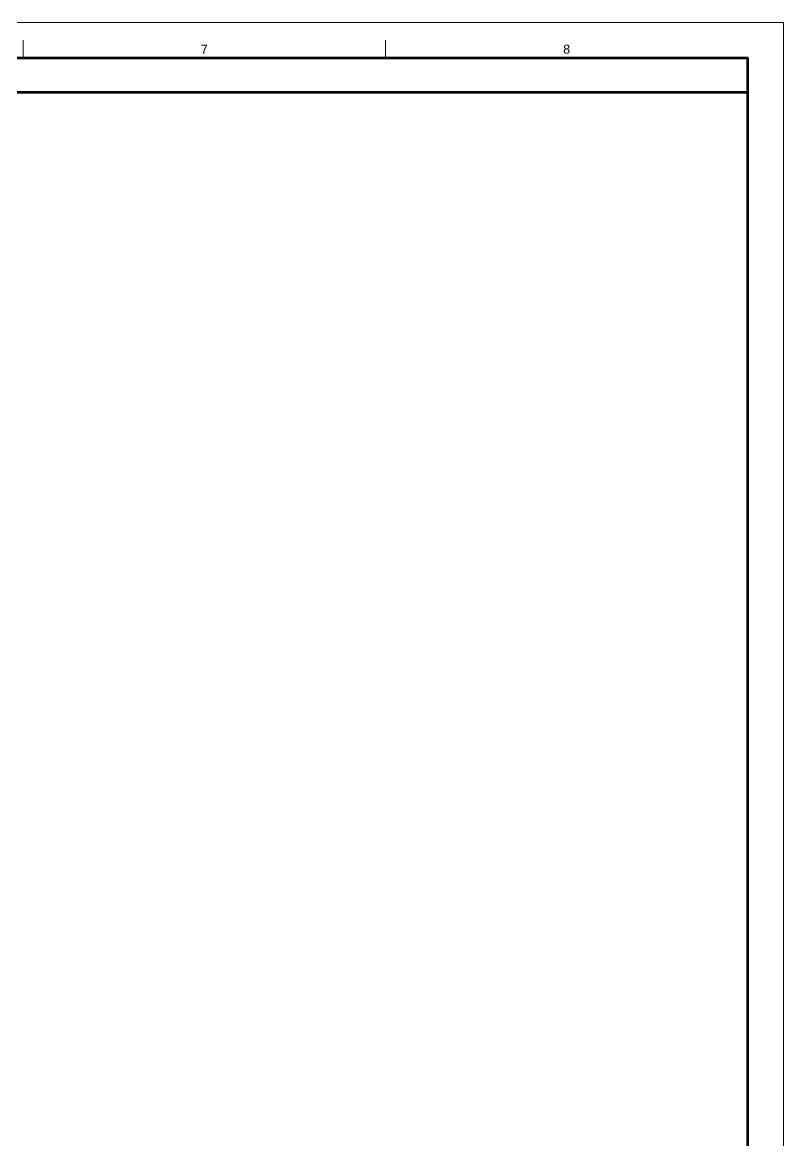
# Model space of a CAD drawing. Header units: millimetres. Extents: x 0 to 841, y 0 to 594.
# Drawn here: x 628 to 841, y 281.1 to 594 of the extents above; entities that cross this region are included whole.
import ezdxf
from ezdxf.enums import TextEntityAlignment as Align

# ---------------------------------------------------------------- set-up
doc = ezdxf.new("R2010")
doc.units = ezdxf.units.MM
for name, color, linetype, lineweight in [('FINA', 7, 'CONTINUOUS', 18), ('MARCO', 7, 'CONTINUOUS', 70), ('TXT', 7, 'CONTINUOUS', 25)]:
    doc.layers.add(name, color=color, linetype=linetype, lineweight=lineweight)
doc.styles.add('STD', font='LiberationSans-Regular.ttf')

msp = doc.modelspace()

# ---------------------------------------------------------------- linework, layer by layer
at = {"layer": 'FINA'}
for p, q in [((628.25, 584), (628.25, 589)), ((729.62, 584), (729.62, 589))]:
    msp.add_line(p, q, dxfattribs=at)
msp.add_lwpolyline([(0, 0), (841, 0), (841, 594), (0, 594)], close=True, dxfattribs=at)
at = {"layer": 'MARCO'}
for points in [[(20, 10), (831, 10), (831, 584), (20, 584)], [(20, 574.5), (831, 574.5), (831, 584), (20, 584)]]:
    msp.add_lwpolyline(points, close=True, dxfattribs=at)

# ---------------------------------------------------------------- texts
at = {"layer": 'TXT', "style": 'STD'}
for s, p in [('7', (678.94, 586.5)), ('8', (780.31, 586.5))]:
    msp.add_text(s, height=2.5, dxfattribs=at).set_placement(p, align=Align.MIDDLE_CENTER)

doc.saveas('drawing.dxf')
